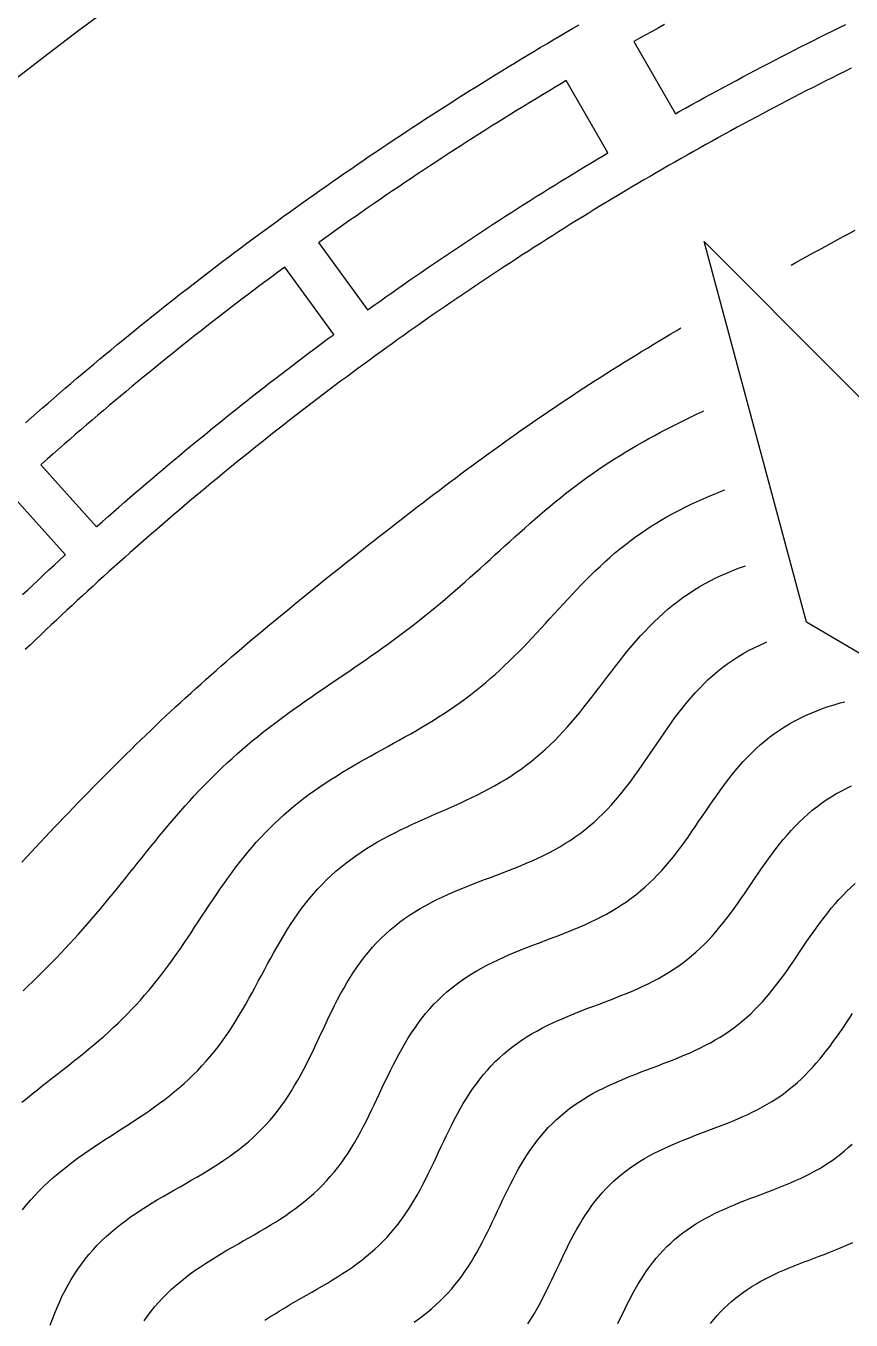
# Model space of a CAD drawing. Header units: millimetres. Extents: x -14.2 to 14.2, y -14.2 to 14.2.
# Drawn here: x -8.73 to -5.56, y 6.469 to 11.436 of the extents above; entities that cross this region are included whole.
import ezdxf

# ---------------------------------------------------------------- set-up
doc = ezdxf.new("R2010")
doc.units = ezdxf.units.MM
for name, color, linetype in [('ALTIN', 2, 'Continuous'), ('DOKU', 8, 'Continuous'), ('KESIM', 1, 'Continuous')]:
    doc.layers.add(name, color=color, linetype=linetype)

msp = doc.modelspace()

# ---------------------------------------------------------------- linework, layer by layer
at = {"layer": 'ALTIN'}
for points in [[(-8.7316, 9.9128), (-8.71, 9.9318), (-8.6883, 9.9508), (-8.6665, 9.9697), (-8.6448, 9.9886), (-8.623, 10.0074), (-8.6011, 10.0262), (-8.5792, 10.045), (-8.5573, 10.0637), (-8.5353, 10.0823), (-8.5133, 10.1009), (-8.4912, 10.1194), (-8.4691, 10.1379), (-8.447, 10.1564), (-8.4248, 10.1748), (-8.4026, 10.1932), (-8.3803, 10.2115), (-8.358, 10.2297), (-8.3357, 10.2479), (-8.3133, 10.2661), (-8.2909, 10.2842), (-8.2684, 10.3023), (-8.246, 10.3203), (-8.2234, 10.3383), (-8.2008, 10.3562), (-8.1782, 10.374), (-8.1556, 10.3919), (-8.1329, 10.4096), (-8.1102, 10.4273), (-8.0874, 10.445), (-8.0646, 10.4626), (-8.0417, 10.4802), (-8.0189, 10.4977), (-7.9959, 10.5152), (-7.973, 10.5326), (-7.95, 10.55), (-7.9269, 10.5673), (-7.9039, 10.5846), (-7.8808, 10.6018), (-7.8576, 10.6189), (-7.8344, 10.6361), (-7.8112, 10.6531), (-7.7879, 10.6701), (-7.7646, 10.6871), (-7.7413, 10.704), (-7.7179, 10.7209), (-7.6945, 10.7377), (-7.6711, 10.7545), (-7.6476, 10.7712), (-7.6241, 10.7878), (-7.6005, 10.8044), (-7.5769, 10.821), (-7.5533, 10.8375), (-7.5297, 10.854), (-7.506, 10.8704), (-7.4822, 10.8867), (-7.4585, 10.903), (-7.4347, 10.9193), (-7.4108, 10.9354), (-7.3869, 10.9516), (-7.363, 10.9677), (-7.3391, 10.9837), (-7.3151, 10.9997), (-7.2911, 11.0156), (-7.267, 11.0315), (-7.243, 11.0473), (-7.2188, 11.0631), (-7.1947, 11.0788), (-7.1705, 11.0945), (-7.1463, 11.1101), (-7.122, 11.1257), (-7.0977, 11.1412), (-7.0734, 11.1567), (-7.049, 11.1721), (-7.0247, 11.1874), (-7.0002, 11.2027), (-6.9758, 11.218), (-6.9513, 11.2332), (-6.9268, 11.2483), (-6.9022, 11.2634), (-6.8776, 11.2784), (-6.853, 11.2934), (-6.8283, 11.3083), (-6.8037, 11.3232), (-6.7789, 11.338), (-6.7542, 11.3528), (-6.7294, 11.3675), (-6.7046, 11.3821), (-6.6797, 11.3967), (-6.6549, 11.4113), (-6.6299, 11.4258), (-6.605, 11.4402)], [(-6.2769, 11.4413), (-6.3018, 11.4276), (-6.3268, 11.4138), (-6.3517, 11.4), (-6.3765, 11.3861), (-6.3947, 11.3759), (-6.2347, 11.0987), (-6.2201, 11.1069), (-6.1959, 11.1204), (-6.1716, 11.1339), (-6.1473, 11.1473), (-6.123, 11.1607), (-6.0986, 11.1741), (-6.0742, 11.1873), (-6.0498, 11.2006), (-6.0254, 11.2137), (-6.0009, 11.2269), (-5.9764, 11.2399), (-5.9518, 11.2529), (-5.9273, 11.2659), (-5.9027, 11.2788), (-5.8781, 11.2916), (-5.8534, 11.3044), (-5.8287, 11.3172), (-5.804, 11.3299), (-5.7793, 11.3425), (-5.7545, 11.3551), (-5.7298, 11.3676), (-5.7049, 11.3801), (-5.6801, 11.3925), (-5.6552, 11.4049), (-5.6303, 11.4172), (-5.6054, 11.4294), (-5.5805, 11.4416)], [(-5.5596, 11.2737), (-5.5842, 11.2615), (-5.6087, 11.2493), (-5.6332, 11.2371), (-5.6577, 11.2247), (-5.6822, 11.2124), (-5.7067, 11.2), (-5.7311, 11.1875), (-5.7555, 11.1749), (-5.7798, 11.1624), (-5.8042, 11.1497), (-5.8285, 11.137), (-5.8528, 11.1243), (-5.877, 11.1115), (-5.9013, 11.0987), (-5.9255, 11.0858), (-5.9496, 11.0728), (-5.9738, 11.0598), (-5.9979, 11.0467), (-6.022, 11.0336), (-6.046, 11.0205), (-6.0701, 11.0072), (-6.0941, 10.994), (-6.118, 10.9806), (-6.142, 10.9673), (-6.1659, 10.9538), (-6.1898, 10.9404), (-6.2136, 10.9268), (-6.2374, 10.9133), (-6.2612, 10.8996), (-6.285, 10.8859), (-6.3087, 10.8722), (-6.3324, 10.8584), (-6.3561, 10.8446), (-6.3798, 10.8307), (-6.4034, 10.8167), (-6.427, 10.8027), (-6.4505, 10.7887), (-6.474, 10.7746), (-6.4975, 10.7604), (-6.521, 10.7462), (-6.5444, 10.732), (-6.5678, 10.7177), (-6.5912, 10.7033), (-6.6145, 10.6889), (-6.6378, 10.6745), (-6.6611, 10.66), (-6.6843, 10.6454), (-6.7075, 10.6308), (-6.7307, 10.6161), (-6.7539, 10.6014), (-6.777, 10.5867), (-6.8, 10.5719), (-6.8231, 10.557), (-6.8461, 10.5421), (-6.8691, 10.5271), (-6.892, 10.5121), (-6.915, 10.4971), (-6.9378, 10.4819), (-6.9607, 10.4668), (-6.9835, 10.4516), (-7.0063, 10.4363), (-7.0291, 10.421), (-7.0518, 10.4056), (-7.0745, 10.3902), (-7.0971, 10.3748), (-7.1197, 10.3593), (-7.1423, 10.3437), (-7.1649, 10.3281), (-7.1874, 10.3124), (-7.2099, 10.2967), (-7.2323, 10.281), (-7.2547, 10.2652), (-7.2771, 10.2493), (-7.2994, 10.2334), (-7.3217, 10.2175), (-7.344, 10.2015), (-7.3663, 10.1854), (-7.3885, 10.1693), (-7.4106, 10.1532), (-7.4328, 10.137), (-7.4549, 10.1208), (-7.4769, 10.1045), (-7.4989, 10.0881), (-7.5209, 10.0718), (-7.5429, 10.0553), (-7.5648, 10.0388), (-7.5867, 10.0223), (-7.6085, 10.0057), (-7.6304, 9.9891), (-7.6521, 9.9725), (-7.6739, 9.9557), (-7.6956, 9.939), (-7.7172, 9.9222), (-7.7389, 9.9053), (-7.7605, 9.8884), (-7.782, 9.8714), (-7.8035, 9.8544), (-7.825, 9.8374), (-7.8465, 9.8203), (-7.8679, 9.8031), (-7.8892, 9.786), (-7.9106, 9.7687), (-7.9319, 9.7514), (-7.9531, 9.7341), (-7.9743, 9.7167), (-7.9955, 9.6993), (-8.0166, 9.6819), (-8.0377, 9.6643), (-8.0588, 9.6468), (-8.0798, 9.6292), (-8.1008, 9.6115), (-8.1218, 9.5938), (-8.1427, 9.5761), (-8.1636, 9.5583), (-8.1844, 9.5405), (-8.2052, 9.5226), (-8.2259, 9.5047), (-8.2467, 9.4867), (-8.2673, 9.4687), (-8.288, 9.4506), (-8.3086, 9.4325), (-8.3291, 9.4144), (-8.3497, 9.3962), (-8.3701, 9.3779), (-8.3906, 9.3597), (-8.411, 9.3413), (-8.4313, 9.323), (-8.4517, 9.3045), (-8.4719, 9.2861), (-8.4922, 9.2676), (-8.5124, 9.249), (-8.5325, 9.2304), (-8.5526, 9.2118), (-8.5727, 9.1931), (-8.5928, 9.1744), (-8.6128, 9.1556), (-8.6327, 9.1368), (-8.6526, 9.118), (-8.6725, 9.0991), (-8.6923, 9.0801), (-8.7121, 9.0611), (-8.7319, 9.0421)], [(-8.7426, 9.2531), (-8.7224, 9.2722), (-8.7021, 9.2912), (-8.6818, 9.3101), (-8.6615, 9.3291), (-8.6411, 9.3479), (-8.6207, 9.3668), (-8.6003, 9.3855), (-8.5798, 9.4043), (-8.5773, 9.4065), (-8.7914, 9.6443)]]:
    msp.add_lwpolyline(points, dxfattribs=at)
for points in [[(-7.2789, 10.4437), (-7.2561, 10.4596), (-7.2332, 10.4754), (-7.2104, 10.4911), (-7.1874, 10.5068), (-7.1645, 10.5225), (-7.1415, 10.5381), (-7.1185, 10.5536), (-7.0955, 10.5692), (-7.0724, 10.5846), (-7.0493, 10.6), (-7.0262, 10.6154), (-7.003, 10.6307), (-6.9798, 10.6459), (-6.9565, 10.6611), (-6.9333, 10.6763), (-6.9099, 10.6914), (-6.8866, 10.7064), (-6.8632, 10.7214), (-6.8398, 10.7364), (-6.8164, 10.7513), (-6.7929, 10.7661), (-6.7694, 10.7809), (-6.7459, 10.7957), (-6.7223, 10.8103), (-6.6987, 10.825), (-6.6751, 10.8396), (-6.6514, 10.8541), (-6.6277, 10.8686), (-6.604, 10.883), (-6.5802, 10.8974), (-6.5564, 10.9117), (-6.5326, 10.926), (-6.5088, 10.9402), (-6.4945, 10.9487), (-6.6545, 11.2259), (-6.6724, 11.2153), (-6.6968, 11.2007), (-6.7212, 11.186), (-6.7456, 11.1713), (-6.77, 11.1566), (-6.7943, 11.1418), (-6.8186, 11.127), (-6.8429, 11.1121), (-6.8671, 11.0971), (-6.8913, 11.0821), (-6.9154, 11.067), (-6.9396, 11.0519), (-6.9637, 11.0367), (-6.9877, 11.0215), (-7.0118, 11.0063), (-7.0358, 10.9909), (-7.0597, 10.9756), (-7.0836, 10.9601), (-7.1075, 10.9447), (-7.1314, 10.9291), (-7.1552, 10.9135), (-7.179, 10.8979), (-7.2028, 10.8822), (-7.2265, 10.8665), (-7.2502, 10.8507), (-7.2738, 10.8348), (-7.2975, 10.8189), (-7.3211, 10.803), (-7.3446, 10.787), (-7.3681, 10.7709), (-7.3916, 10.7548), (-7.415, 10.7387), (-7.4385, 10.7225), (-7.4618, 10.7062), (-7.4852, 10.6899), (-7.5085, 10.6736), (-7.5317, 10.6572), (-7.555, 10.6407), (-7.5782, 10.6242), (-7.6013, 10.6076), (-7.6057, 10.6045), (-7.4176, 10.3456), (-7.4149, 10.3475), (-7.3923, 10.3637), (-7.3697, 10.3798), (-7.3471, 10.3958), (-7.3244, 10.4119), (-7.3016, 10.4278)], [(-5.05, 8.7469), (-5.7317, 9.1477), (-6.125, 10.6088), (-5.0563, 9.5377)], [(-8.3307, 9.6257), (-8.3096, 9.6438), (-8.2886, 9.6619), (-8.2675, 9.68), (-8.2463, 9.698), (-8.2252, 9.7159), (-8.2039, 9.7339), (-8.1827, 9.7517), (-8.1614, 9.7696), (-8.1401, 9.7874), (-8.1187, 9.8051), (-8.0973, 9.8228), (-8.0758, 9.8404), (-8.0543, 9.858), (-8.0328, 9.8756), (-8.0112, 9.8931), (-7.9896, 9.9105), (-7.968, 9.9279), (-7.9463, 9.9453), (-7.9246, 9.9626), (-7.9029, 9.9799), (-7.8811, 9.9971), (-7.8592, 10.0143), (-7.8374, 10.0314), (-7.8155, 10.0485), (-7.7935, 10.0655), (-7.7715, 10.0825), (-7.7495, 10.0994), (-7.7275, 10.1163), (-7.7054, 10.1331), (-7.6833, 10.1499), (-7.6611, 10.1666), (-7.6389, 10.1833), (-7.6167, 10.2), (-7.5944, 10.2166), (-7.5721, 10.2331), (-7.5498, 10.2496), (-7.5471, 10.2516), (-7.7352, 10.5104), (-7.7395, 10.5072), (-7.7624, 10.4903), (-7.7853, 10.4734), (-7.8081, 10.4564), (-7.8309, 10.4393), (-7.8537, 10.4222), (-7.8764, 10.405), (-7.8991, 10.3878), (-7.9217, 10.3706), (-7.9443, 10.3533), (-7.9669, 10.3359), (-7.9894, 10.3185), (-8.0119, 10.301), (-8.0344, 10.2835), (-8.0568, 10.266), (-8.0792, 10.2484), (-8.1015, 10.2307), (-8.1238, 10.213), (-8.1461, 10.1953), (-8.1683, 10.1775), (-8.1905, 10.1596), (-8.2126, 10.1418), (-8.2347, 10.1238), (-8.2568, 10.1058), (-8.2788, 10.0878), (-8.3008, 10.0697), (-8.3228, 10.0516), (-8.3447, 10.0334), (-8.3665, 10.0152), (-8.3884, 9.9969), (-8.4102, 9.9786), (-8.4319, 9.9602), (-8.4536, 9.9418), (-8.4753, 9.9233), (-8.4969, 9.9048), (-8.5185, 9.8862), (-8.5401, 9.8676), (-8.5616, 9.849), (-8.583, 9.8303), (-8.6045, 9.8115), (-8.6258, 9.7927), (-8.6472, 9.7739), (-8.6685, 9.755), (-8.6725, 9.7514), (-8.4584, 9.5136), (-8.4559, 9.5158), (-8.4352, 9.5342), (-8.4143, 9.5526), (-8.3935, 9.5709), (-8.3726, 9.5892), (-8.3516, 9.6075)]]:
    msp.add_lwpolyline(points, close=True, dxfattribs=at)
at = {"layer": 'DOKU'}
for points in [[(-5.7909, 10.5177), (-5.775, 10.5265), (-5.7521, 10.5392), (-5.7292, 10.5519), (-5.7062, 10.5645), (-5.6833, 10.5771), (-5.6603, 10.5896), (-5.6373, 10.6022), (-5.6142, 10.6146), (-5.5912, 10.6271), (-5.5681, 10.6395), (-5.545, 10.6519)], [(-8.7453, 8.2267), (-8.7274, 8.2459), (-8.7095, 8.265), (-8.6916, 8.2841), (-8.6736, 8.3032), (-8.6556, 8.3222), (-8.6376, 8.3412), (-8.6196, 8.3602), (-8.6015, 8.3792), (-8.5834, 8.3981), (-8.5653, 8.4171), (-8.5471, 8.4359), (-8.5289, 8.4548), (-8.5106, 8.4736), (-8.4924, 8.4924), (-8.474, 8.5111), (-8.4557, 8.5298), (-8.4372, 8.5484), (-8.4188, 8.567), (-8.4003, 8.5856), (-8.3817, 8.6041), (-8.3631, 8.6225), (-8.3445, 8.6409), (-8.3257, 8.6593), (-8.307, 8.6776), (-8.2882, 8.6958), (-8.2693, 8.714), (-8.2504, 8.7321), (-8.2314, 8.7502), (-8.2123, 8.7682), (-8.1932, 8.7862), (-8.1741, 8.804), (-8.1548, 8.8219), (-8.1356, 8.8396), (-8.1162, 8.8573), (-8.0968, 8.875), (-8.0774, 8.8925), (-8.0579, 8.91), (-8.0383, 8.9275), (-8.0187, 8.9449), (-7.9991, 8.9622), (-7.9794, 8.9795), (-7.9596, 8.9967), (-7.9398, 9.0138), (-7.9199, 9.031), (-7.9, 9.048), (-7.8801, 9.065), (-7.8601, 9.0819), (-7.8401, 9.0988), (-7.82, 9.1157), (-7.7999, 9.1325), (-7.7797, 9.1492), (-7.7595, 9.1659), (-7.7393, 9.1826), (-7.7191, 9.1992), (-7.6988, 9.2158), (-7.6785, 9.2324), (-7.6582, 9.2489), (-7.6378, 9.2654), (-7.6174, 9.2819), (-7.597, 9.2983), (-7.5766, 9.3147), (-7.5562, 9.3311), (-7.5357, 9.3474), (-7.5152, 9.3638), (-7.4947, 9.3801), (-7.4742, 9.3963), (-7.4536, 9.4126), (-7.4331, 9.4288), (-7.4125, 9.445), (-7.3919, 9.4612), (-7.3713, 9.4774), (-7.3507, 9.4935), (-7.33, 9.5096), (-7.3093, 9.5257), (-7.2886, 9.5418), (-7.2679, 9.5578), (-7.2472, 9.5738), (-7.2264, 9.5898), (-7.2056, 9.6057), (-7.1848, 9.6216), (-7.164, 9.6375), (-7.1431, 9.6533), (-7.1222, 9.6691), (-7.1013, 9.6849), (-7.0803, 9.7006), (-7.0593, 9.7163), (-7.0383, 9.7319), (-7.0172, 9.7475), (-6.9961, 9.763), (-6.975, 9.7785), (-6.9538, 9.794), (-6.9326, 9.8093), (-6.9113, 9.8247), (-6.89, 9.8399), (-6.8686, 9.8551), (-6.8472, 9.8702), (-6.8258, 9.8853), (-6.8043, 9.9003), (-6.7828, 9.9153), (-6.7612, 9.9301), (-6.7396, 9.9449), (-6.7179, 9.9597), (-6.6962, 9.9743), (-6.6744, 9.9889), (-6.6526, 10.0035), (-6.6307, 10.0179), (-6.6088, 10.0323), (-6.5869, 10.0466), (-6.5649, 10.0609), (-6.5428, 10.0751), (-6.5207, 10.0892), (-6.4986, 10.1032), (-6.4764, 10.1172), (-6.4542, 10.1311), (-6.432, 10.1449), (-6.4097, 10.1587), (-6.3873, 10.1724), (-6.365, 10.1861), (-6.3426, 10.1997), (-6.3202, 10.2133), (-6.2977, 10.2268), (-6.2752, 10.2402), (-6.2527, 10.2536), (-6.2301, 10.267), (-6.2137, 10.2766)], [(-8.7401, 7.7326), (-8.7217, 7.7503), (-8.7034, 7.7681), (-8.6852, 7.7859), (-8.667, 7.8038), (-8.6491, 7.8219), (-8.6312, 7.84), (-8.6135, 7.8583), (-8.5959, 7.8766), (-8.5784, 7.8951), (-8.5611, 7.9138), (-8.5439, 7.9325), (-8.5268, 7.9514), (-8.5099, 7.9704), (-8.4931, 7.9895), (-8.4764, 8.0087), (-8.4598, 8.028), (-8.4433, 8.0475), (-8.427, 8.0671), (-8.4107, 8.0867), (-8.3945, 8.1065), (-8.3784, 8.1263), (-8.3623, 8.1462), (-8.3462, 8.1661), (-8.3302, 8.1861), (-8.3142, 8.2061), (-8.2982, 8.2261), (-8.2821, 8.2461), (-8.2661, 8.2661), (-8.25, 8.286), (-8.2338, 8.306), (-8.2175, 8.3258), (-8.2012, 8.3456), (-8.1847, 8.3653), (-8.1682, 8.3849), (-8.1515, 8.4043), (-8.1346, 8.4237), (-8.1177, 8.4429), (-8.1005, 8.4619), (-8.0832, 8.4808), (-8.0657, 8.4995), (-8.048, 8.518), (-8.0301, 8.5363), (-8.012, 8.5544), (-7.9938, 8.5723), (-7.9753, 8.5899), (-7.9566, 8.6074), (-7.9377, 8.6247), (-7.9186, 8.6417), (-7.8994, 8.6585), (-7.8799, 8.6751), (-7.8603, 8.6915), (-7.8404, 8.7077), (-7.8204, 8.7237), (-7.8003, 8.7394), (-7.7799, 8.7551), (-7.7595, 8.7705), (-7.7389, 8.7858), (-7.7182, 8.8009), (-7.6973, 8.8159), (-7.6764, 8.8307), (-7.6554, 8.8454), (-7.6343, 8.8601), (-7.6132, 8.8746), (-7.592, 8.8891), (-7.5709, 8.9036), (-7.5496, 8.918), (-7.5284, 8.9324), (-7.5072, 8.9468), (-7.4861, 8.9612), (-7.465, 8.9756), (-7.4439, 8.9901), (-7.4228, 9.0046), (-7.4019, 9.0192), (-7.381, 9.0339), (-7.3602, 9.0487), (-7.3396, 9.0636), (-7.319, 9.0786), (-7.2985, 9.0937), (-7.2781, 9.109), (-7.2578, 9.1244), (-7.2377, 9.1399), (-7.2177, 9.1556), (-7.1978, 9.1714), (-7.1779, 9.1874), (-7.1583, 9.2035), (-7.1387, 9.2197), (-7.1192, 9.2361), (-7.0998, 9.2526), (-7.0805, 9.2693), (-7.0613, 9.286), (-7.0421, 9.3029), (-7.023, 9.3198), (-7.004, 9.3369), (-6.985, 9.354), (-6.966, 9.3712), (-6.9471, 9.3884), (-6.9281, 9.4057), (-6.9092, 9.4229), (-6.8902, 9.4402), (-6.8712, 9.4574), (-6.8522, 9.4746), (-6.8331, 9.4917), (-6.8139, 9.5088), (-6.7947, 9.5258), (-6.7754, 9.5427), (-6.7559, 9.5594), (-6.7364, 9.576), (-6.7167, 9.5925), (-6.697, 9.6088), (-6.677, 9.6249), (-6.657, 9.6408), (-6.6368, 9.6566), (-6.6164, 9.6721), (-6.5959, 9.6874), (-6.5752, 9.7024), (-6.5543, 9.7172), (-6.5333, 9.7318), (-6.5122, 9.7461), (-6.4908, 9.7602), (-6.4693, 9.774), (-6.4476, 9.7876), (-6.4258, 9.801), (-6.4038, 9.8141), (-6.3817, 9.827), (-6.3595, 9.8396), (-6.3371, 9.8521), (-6.3146, 9.8643), (-6.2919, 9.8764), (-6.2692, 9.8882), (-6.2464, 9.8999), (-6.2235, 9.9114), (-6.2005, 9.9228), (-6.1774, 9.9341), (-6.1543, 9.9453), (-6.1312, 9.9564), (-6.1268, 9.9584)], [(-8.7447, 7.3052), (-8.7251, 7.3212), (-8.7054, 7.3372), (-8.6856, 7.3529), (-8.6658, 7.3686), (-8.6458, 7.3842), (-8.6258, 7.3998), (-8.6059, 7.4153), (-8.586, 7.4308), (-8.5661, 7.4464), (-8.5463, 7.462), (-8.5266, 7.4776), (-8.5071, 7.4934), (-8.4877, 7.5093), (-8.4685, 7.5253), (-8.4495, 7.5415), (-8.4308, 7.5579), (-8.4122, 7.5744), (-8.394, 7.5912), (-8.3759, 7.6082), (-8.3582, 7.6254), (-8.3407, 7.6429), (-8.3236, 7.6606), (-8.3067, 7.6786), (-8.2901, 7.6969), (-8.2737, 7.7154), (-8.2577, 7.7342), (-8.2419, 7.7532), (-8.2264, 7.7725), (-8.2111, 7.792), (-8.196, 7.8118), (-8.1812, 7.8318), (-8.1665, 7.852), (-8.1521, 7.8724), (-8.1378, 7.8929), (-8.1236, 7.9136), (-8.1095, 7.9345), (-8.0955, 7.9554), (-8.0816, 7.9765), (-8.0677, 7.9976), (-8.0537, 8.0187), (-8.0398, 8.0398), (-8.0258, 8.0609), (-8.0117, 8.082), (-7.9976, 8.1029), (-7.9832, 8.1238), (-7.9688, 8.1445), (-7.9541, 8.1651), (-7.9392, 8.1855), (-7.9242, 8.2057), (-7.9088, 8.2257), (-7.8932, 8.2454), (-7.8773, 8.2648), (-7.8612, 8.2839), (-7.8447, 8.3028), (-7.8279, 8.3213), (-7.8107, 8.3394), (-7.7933, 8.3573), (-7.7755, 8.3747), (-7.7573, 8.3918), (-7.7389, 8.4086), (-7.72, 8.4249), (-7.7009, 8.441), (-7.6814, 8.4566), (-7.6617, 8.4719), (-7.6416, 8.4869), (-7.6213, 8.5015), (-7.6007, 8.5158), (-7.5798, 8.5298), (-7.5587, 8.5435), (-7.5374, 8.557), (-7.5159, 8.5702), (-7.4942, 8.5832), (-7.4724, 8.596), (-7.4505, 8.6086), (-7.4285, 8.6211), (-7.4064, 8.6335), (-7.3842, 8.6458), (-7.3621, 8.6581), (-7.3399, 8.6703), (-7.3178, 8.6825), (-7.2957, 8.6947), (-7.2738, 8.707), (-7.2519, 8.7194), (-7.2301, 8.732), (-7.2085, 8.7446), (-7.187, 8.7574), (-7.1658, 8.7704), (-7.1447, 8.7837), (-7.1238, 8.7971), (-7.1031, 8.8108), (-7.0826, 8.8248), (-7.0624, 8.839), (-7.0424, 8.8536), (-7.0227, 8.8684), (-7.0032, 8.8835), (-6.9839, 8.8989), (-6.9649, 8.9147), (-6.9461, 8.9307), (-6.9276, 8.9471), (-6.9092, 8.9637), (-6.891, 8.9806), (-6.8731, 8.9978), (-6.8553, 9.0152), (-6.8377, 9.0328), (-6.8202, 9.0507), (-6.8029, 9.0688), (-6.7856, 9.087), (-6.7684, 9.1054), (-6.7513, 9.1239), (-6.7343, 9.1425), (-6.7172, 9.1612), (-6.7002, 9.1798), (-6.6831, 9.1985), (-6.666, 9.2172), (-6.6488, 9.2358), (-6.6315, 9.2543), (-6.6141, 9.2726), (-6.5966, 9.2909), (-6.5789, 9.3089), (-6.561, 9.3267), (-6.5429, 9.3443), (-6.5247, 9.3616), (-6.5062, 9.3786), (-6.4875, 9.3953), (-6.4685, 9.4117), (-6.4493, 9.4277), (-6.4298, 9.4434), (-6.41, 9.4586), (-6.39, 9.4735), (-6.3696, 9.488), (-6.349, 9.502), (-6.3282, 9.5157), (-6.307, 9.5289), (-6.2856, 9.5417), (-6.264, 9.5541), (-6.2421, 9.5662), (-6.2199, 9.5778), (-6.1975, 9.5891), (-6.1749, 9.6), (-6.1521, 9.6105), (-6.1291, 9.6208), (-6.106, 9.6308), (-6.0827, 9.6404), (-6.0592, 9.6499), (-6.0448, 9.6556)], [(-8.7428, 6.8923), (-8.7275, 6.9112), (-8.7117, 6.9296), (-8.6953, 6.9476), (-8.6785, 6.9652), (-8.6611, 6.9824), (-8.6432, 6.9992), (-8.6249, 7.0155), (-8.6062, 7.0316), (-8.5871, 7.0472), (-8.5676, 7.0625), (-8.5477, 7.0776), (-8.5276, 7.0923), (-8.5071, 7.1068), (-8.4865, 7.121), (-8.4657, 7.1351), (-8.4447, 7.149), (-8.4236, 7.1627), (-8.4025, 7.1764), (-8.3813, 7.19), (-8.3602, 7.2036), (-8.3391, 7.2172), (-8.3181, 7.2309), (-8.2973, 7.2446), (-8.2767, 7.2584), (-8.2562, 7.2725), (-8.2361, 7.2867), (-8.2162, 7.3011), (-8.1966, 7.3157), (-8.1773, 7.3306), (-8.1584, 7.3459), (-8.1399, 7.3614), (-8.1218, 7.3773), (-8.104, 7.3935), (-8.0867, 7.4101), (-8.0699, 7.4271), (-8.0534, 7.4445), (-8.0374, 7.4623), (-8.0218, 7.4804), (-8.0066, 7.499), (-7.9918, 7.5179), (-7.9774, 7.5372), (-7.9633, 7.5569), (-7.9496, 7.5769), (-7.9363, 7.5973), (-7.9232, 7.618), (-7.9104, 7.639), (-7.8978, 7.6602), (-7.8855, 7.6817), (-7.8733, 7.7033), (-7.8612, 7.7252), (-7.8492, 7.7472), (-7.8373, 7.7692), (-7.8254, 7.7914), (-7.8135, 7.8135), (-7.8016, 7.8357), (-7.7895, 7.8578), (-7.7773, 7.8798), (-7.7649, 7.9016), (-7.7523, 7.9233), (-7.7395, 7.9448), (-7.7264, 7.9661), (-7.713, 7.987), (-7.6992, 8.0077), (-7.6851, 8.028), (-7.6706, 8.0479), (-7.6557, 8.0674), (-7.6404, 8.0866), (-7.6246, 8.1052), (-7.6084, 8.1234), (-7.5917, 8.1411), (-7.5746, 8.1584), (-7.557, 8.1751), (-7.5389, 8.1914), (-7.5204, 8.2071), (-7.5014, 8.2223), (-7.482, 8.2371), (-7.4622, 8.2513), (-7.4419, 8.2651), (-7.4213, 8.2784), (-7.4003, 8.2913), (-7.3789, 8.3038), (-7.3572, 8.3159), (-7.3353, 8.3276), (-7.3131, 8.339), (-7.2907, 8.3501), (-7.268, 8.3609), (-7.2453, 8.3716), (-7.2224, 8.382), (-7.1994, 8.3923), (-7.1764, 8.4025), (-7.1534, 8.4126), (-7.1304, 8.4227), (-7.1074, 8.4329), (-7.0846, 8.4431), (-7.0619, 8.4534), (-7.0393, 8.4638), (-7.0169, 8.4745), (-6.9948, 8.4853), (-6.9729, 8.4965), (-6.9512, 8.5079), (-6.9299, 8.5196), (-6.9088, 8.5317), (-6.8881, 8.5441), (-6.8677, 8.557), (-6.8477, 8.5703), (-6.828, 8.5839), (-6.8087, 8.5981), (-6.7897, 8.6127), (-6.7711, 8.6277), (-6.7528, 8.6432), (-6.7349, 8.6592), (-6.7173, 8.6755), (-6.7001, 8.6924), (-6.6831, 8.7096), (-6.6665, 8.7273), (-6.6501, 8.7453), (-6.6339, 8.7637), (-6.618, 8.7824), (-6.6023, 8.8014), (-6.5867, 8.8207), (-6.5713, 8.8401), (-6.5559, 8.8598), (-6.5407, 8.8797), (-6.5255, 8.8996), (-6.5103, 8.9196), (-6.495, 8.9396), (-6.4797, 8.9596), (-6.4644, 8.9796), (-6.4489, 8.9994), (-6.4332, 9.0191), (-6.4174, 9.0385), (-6.4014, 9.0577), (-6.3851, 9.0767), (-6.3686, 9.0953), (-6.3518, 9.1135), (-6.3347, 9.1314), (-6.3172, 9.1488), (-6.2994, 9.1657), (-6.2813, 9.1822), (-6.2628, 9.1982), (-6.244, 9.2136), (-6.2247, 9.2285), (-6.2051, 9.2429), (-6.1851, 9.2566), (-6.1647, 9.2699), (-6.144, 9.2825), (-6.1228, 9.2946), (-6.1013, 9.3061), (-6.0795, 9.3171), (-6.0574, 9.3275), (-6.0349, 9.3374), (-6.0121, 9.3469), (-5.9891, 9.3559), (-5.9663, 9.3642)], [(-8.6361, 6.4489), (-8.6277, 6.472), (-8.6189, 6.4948), (-8.6097, 6.5174), (-8.6, 6.5396), (-8.5898, 6.5614), (-8.579, 6.5829), (-8.5677, 6.604), (-8.5559, 6.6246), (-8.5434, 6.6449), (-8.5303, 6.6646), (-8.5166, 6.6839), (-8.5023, 6.7027), (-8.4874, 6.721), (-8.4718, 6.7388), (-8.4557, 6.7561), (-8.4389, 6.773), (-8.4216, 6.7893), (-8.4038, 6.8052), (-8.3854, 6.8207), (-8.3665, 6.8357), (-8.3472, 6.8504), (-8.3274, 6.8646), (-8.3073, 6.8785), (-8.2868, 6.8921), (-8.266, 6.9053), (-8.245, 6.9183), (-8.2237, 6.9311), (-8.2023, 6.9437), (-8.1808, 6.9562), (-8.1592, 6.9686), (-8.1375, 6.9809), (-8.116, 6.9932), (-8.0945, 7.0055), (-8.0731, 7.0178), (-8.0519, 7.0303), (-8.0309, 7.0429), (-8.0102, 7.0558), (-7.9898, 7.0688), (-7.9697, 7.0821), (-7.95, 7.0957), (-7.9307, 7.1096), (-7.9118, 7.1238), (-7.8933, 7.1384), (-7.8754, 7.1535), (-7.8579, 7.1689), (-7.8409, 7.1848), (-7.8244, 7.2012), (-7.8084, 7.218), (-7.7929, 7.2352), (-7.7779, 7.253), (-7.7634, 7.2712), (-7.7493, 7.2898), (-7.7357, 7.3089), (-7.7226, 7.3285), (-7.7099, 7.3484), (-7.6975, 7.3688), (-7.6855, 7.3895), (-7.6739, 7.4106), (-7.6625, 7.4319), (-7.6513, 7.4536), (-7.6404, 7.4755), (-7.6296, 7.4976), (-7.619, 7.5199), (-7.6084, 7.5423), (-7.5978, 7.5647), (-7.5873, 7.5873), (-7.5766, 7.6098), (-7.5659, 7.6322), (-7.555, 7.6545), (-7.5439, 7.6767), (-7.5326, 7.6987), (-7.521, 7.7205), (-7.5091, 7.742), (-7.4968, 7.7632), (-7.4842, 7.784), (-7.4711, 7.8044), (-7.4576, 7.8244), (-7.4436, 7.8439), (-7.4292, 7.863), (-7.4142, 7.8815), (-7.3987, 7.8995), (-7.3827, 7.917), (-7.3662, 7.9339), (-7.3491, 7.9502), (-7.3315, 7.9659), (-7.3133, 7.9811), (-7.2947, 7.9957), (-7.2755, 8.0097), (-7.2559, 8.0232), (-7.2357, 8.0361), (-7.2152, 8.0485), (-7.1942, 8.0604), (-7.1728, 8.0718), (-7.151, 8.0828), (-7.129, 8.0934), (-7.1066, 8.1035), (-7.084, 8.1134), (-7.0612, 8.123), (-7.0382, 8.1323), (-7.0151, 8.1414), (-6.9918, 8.1503), (-6.9686, 8.1592), (-6.9453, 8.1679), (-6.9221, 8.1767), (-6.8989, 8.1855), (-6.8759, 8.1944), (-6.853, 8.2034), (-6.8303, 8.2125), (-6.8078, 8.222), (-6.7856, 8.2316), (-6.7637, 8.2416), (-6.7421, 8.2519), (-6.7209, 8.2627), (-6.7, 8.2738), (-6.6795, 8.2854), (-6.6594, 8.2974), (-6.6397, 8.3099), (-6.6204, 8.323), (-6.6015, 8.3365), (-6.5831, 8.3506), (-6.5651, 8.3652), (-6.5475, 8.3804), (-6.5303, 8.3961), (-6.5135, 8.4123), (-6.4971, 8.4291), (-6.4811, 8.4463), (-6.4654, 8.464), (-6.45, 8.4822), (-6.4349, 8.5008), (-6.4201, 8.5198), (-6.4055, 8.5391), (-6.3911, 8.5588), (-6.3769, 8.5787), (-6.3628, 8.5988), (-6.3488, 8.6192), (-6.3348, 8.6396), (-6.3209, 8.6602), (-6.3069, 8.6808), (-6.2929, 8.7013), (-6.2788, 8.7218), (-6.2645, 8.7422), (-6.2501, 8.7623), (-6.2355, 8.7823), (-6.2206, 8.802), (-6.2055, 8.8214), (-6.1901, 8.8403), (-6.1743, 8.8589), (-6.1582, 8.8771), (-6.1418, 8.8947), (-6.1249, 8.9118), (-6.1076, 8.9283), (-6.09, 8.9443), (-6.0719, 8.9597), (-6.0533, 8.9744), (-6.0343, 8.9885), (-6.0149, 9.002), (-5.9951, 9.0148), (-5.9748, 9.0269), (-5.9541, 9.0384), (-5.9329, 9.0492), (-5.9114, 9.0595), (-5.8895, 9.0691), (-5.8836, 9.0715)], [(-8.2759, 6.4658), (-8.2626, 6.4845), (-8.2487, 6.5028), (-8.2342, 6.5205), (-8.2192, 6.5378), (-8.2035, 6.5546), (-8.1873, 6.571), (-8.1705, 6.5869), (-8.1531, 6.6023), (-8.1353, 6.6173), (-8.117, 6.6319), (-8.0982, 6.6461), (-8.0791, 6.6599), (-8.0595, 6.6734), (-8.0397, 6.6865), (-8.0195, 6.6994), (-7.9991, 6.712), (-7.9784, 6.7244), (-7.9577, 6.7367), (-7.9368, 6.7488), (-7.9158, 6.7608), (-7.8949, 6.7727), (-7.8739, 6.7846), (-7.8531, 6.7965), (-7.8323, 6.8086), (-7.8118, 6.8207), (-7.7914, 6.8329), (-7.7713, 6.8453), (-7.7515, 6.858), (-7.732, 6.8709), (-7.7129, 6.884), (-7.6942, 6.8975), (-7.6758, 6.9114), (-7.6579, 6.9256), (-7.6405, 6.9401), (-7.6235, 6.9551), (-7.607, 6.9706), (-7.591, 6.9864), (-7.5755, 7.0027), (-7.5605, 7.0195), (-7.5459, 7.0367), (-7.5318, 7.0543), (-7.5182, 7.0724), (-7.505, 7.091), (-7.4923, 7.1099), (-7.4799, 7.1293), (-7.468, 7.149), (-7.4563, 7.1691), (-7.445, 7.1896), (-7.434, 7.2103), (-7.4231, 7.2313), (-7.4125, 7.2526), (-7.4021, 7.274), (-7.3917, 7.2956), (-7.3815, 7.3173), (-7.3712, 7.3391), (-7.361, 7.361), (-7.3507, 7.3828), (-7.3402, 7.4046), (-7.3297, 7.4263), (-7.3189, 7.4478), (-7.3079, 7.4691), (-7.2967, 7.4903), (-7.2851, 7.5111), (-7.2732, 7.5316), (-7.261, 7.5518), (-7.2483, 7.5717), (-7.2352, 7.5911), (-7.2216, 7.61), (-7.2076, 7.6285), (-7.1931, 7.6465), (-7.1781, 7.6639), (-7.1625, 7.6809), (-7.1465, 7.6973), (-7.1299, 7.7131), (-7.1128, 7.7284), (-7.0952, 7.7431), (-7.0771, 7.7572), (-7.0585, 7.7708), (-7.0395, 7.7839), (-7.0199, 7.7964), (-7, 7.8085), (-6.9796, 7.82), (-6.9589, 7.8311), (-6.9378, 7.8417), (-6.9164, 7.852), (-6.8947, 7.8619), (-6.8727, 7.8714), (-6.8506, 7.8807), (-6.8283, 7.8897), (-6.8058, 7.8986), (-6.7833, 7.9073), (-6.7608, 7.9158), (-6.7382, 7.9243), (-6.7156, 7.9328), (-6.6932, 7.9414), (-6.6708, 7.95), (-6.6486, 7.9587), (-6.6266, 7.9676), (-6.6048, 7.9768), (-6.5833, 7.9861), (-6.562, 7.9958), (-6.5411, 8.0058), (-6.5204, 8.0162), (-6.5002, 8.027), (-6.4803, 8.0383), (-6.4608, 8.0499), (-6.4416, 8.0621), (-6.4229, 8.0747), (-6.4046, 8.0879), (-6.3868, 8.1016), (-6.3693, 8.1158), (-6.3522, 8.1305), (-6.3356, 8.1457), (-6.3193, 8.1615), (-6.3034, 8.1777), (-6.2878, 8.1944), (-6.2726, 8.2116), (-6.2577, 8.2293), (-6.243, 8.2473), (-6.2287, 8.2657), (-6.2145, 8.2845), (-6.2005, 8.3035), (-6.1867, 8.3228), (-6.173, 8.3424), (-6.1595, 8.3621), (-6.1459, 8.382), (-6.1324, 8.4019), (-6.1188, 8.4219), (-6.1052, 8.4418), (-6.0915, 8.4617), (-6.0777, 8.4814), (-6.0637, 8.501), (-6.0495, 8.5204), (-6.0351, 8.5395), (-6.0204, 8.5583), (-6.0055, 8.5767), (-5.9902, 8.5947), (-5.9746, 8.6123), (-5.9586, 8.6294), (-5.9422, 8.646), (-5.9255, 8.6621), (-5.9083, 8.6776), (-5.8908, 8.6925), (-5.8728, 8.7068), (-5.8544, 8.7205), (-5.8355, 8.7335), (-5.8163, 8.7459), (-5.7966, 8.7577), (-5.7765, 8.7688), (-5.756, 8.7794), (-5.7351, 8.7893), (-5.7139, 8.7986), (-5.6923, 8.8074), (-5.6704, 8.8156), (-5.6481, 8.8233), (-5.6256, 8.8305), (-5.6029, 8.8373), (-5.585, 8.8422)], [(-7.8118, 6.4682), (-7.7925, 6.481), (-7.773, 6.4935), (-7.7532, 6.5057), (-7.7332, 6.5177), (-7.7131, 6.5296), (-7.6928, 6.5413), (-7.6725, 6.5529), (-7.6522, 6.5645), (-7.6319, 6.5761), (-7.6117, 6.5876), (-7.5916, 6.5993), (-7.5717, 6.611), (-7.5519, 6.6229), (-7.5324, 6.6349), (-7.5132, 6.6472), (-7.4944, 6.6597), (-7.4758, 6.6724), (-7.4577, 6.6855), (-7.4399, 6.6989), (-7.4225, 6.7127), (-7.4056, 6.7268), (-7.3892, 6.7413), (-7.3732, 6.7563), (-7.3577, 6.7717), (-7.3426, 6.7875), (-7.3281, 6.8037), (-7.314, 6.8204), (-7.3003, 6.8375), (-7.2871, 6.855), (-7.2743, 6.873), (-7.262, 6.8914), (-7.25, 6.9101), (-7.2384, 6.9293), (-7.2271, 6.9487), (-7.2161, 6.9686), (-7.2054, 6.9887), (-7.195, 7.009), (-7.1847, 7.0296), (-7.1745, 7.0504), (-7.1645, 7.0713), (-7.1546, 7.0924), (-7.1446, 7.1135), (-7.1347, 7.1347), (-7.1247, 7.1559), (-7.1146, 7.177), (-7.1044, 7.198), (-7.0939, 7.2188), (-7.0833, 7.2395), (-7.0724, 7.26), (-7.0612, 7.2802), (-7.0497, 7.3001), (-7.0378, 7.3197), (-7.0255, 7.3389), (-7.0128, 7.3577), (-6.9996, 7.3761), (-6.986, 7.394), (-6.972, 7.4114), (-6.9574, 7.4283), (-6.9424, 7.4448), (-6.9268, 7.4607), (-6.9107, 7.476), (-6.8942, 7.4908), (-6.8771, 7.5051), (-6.8596, 7.5188), (-6.8416, 7.532), (-6.8231, 7.5446), (-6.8042, 7.5568), (-6.7848, 7.5684), (-6.7651, 7.5796), (-6.745, 7.5904), (-6.7245, 7.6007), (-6.7038, 7.6106), (-6.6827, 7.6202), (-6.6615, 7.6295), (-6.64, 7.6385), (-6.6184, 7.6472), (-6.5966, 7.6558), (-6.5748, 7.6642), (-6.5529, 7.6725), (-6.531, 7.6807), (-6.5092, 7.689), (-6.4874, 7.6972), (-6.4658, 7.7056), (-6.4442, 7.7141), (-6.4229, 7.7227), (-6.4018, 7.7316), (-6.3809, 7.7407), (-6.3603, 7.75), (-6.34, 7.7598), (-6.32, 7.7698), (-6.3004, 7.7803), (-6.2811, 7.7912), (-6.2622, 7.8025), (-6.2436, 7.8143), (-6.2255, 7.8265), (-6.2078, 7.8393), (-6.1904, 7.8525), (-6.1735, 7.8663), (-6.157, 7.8806), (-6.1408, 7.8953), (-6.125, 7.9106), (-6.1096, 7.9263), (-6.0945, 7.9425), (-6.0798, 7.9592), (-6.0653, 7.9763), (-6.0511, 7.9938), (-6.0372, 8.0116), (-6.0235, 8.0298), (-6.0099, 8.0483), (-5.9965, 8.067), (-5.9833, 8.0859), (-5.9701, 8.1051), (-5.957, 8.1243), (-5.9439, 8.1436), (-5.9308, 8.163), (-5.9176, 8.1823), (-5.9043, 8.2016), (-5.8909, 8.2207), (-5.8773, 8.2397), (-5.8636, 8.2585), (-5.8496, 8.277), (-5.8354, 8.2952), (-5.8209, 8.3131), (-5.8061, 8.3305), (-5.7909, 8.3476), (-5.7754, 8.3642), (-5.7596, 8.3802), (-5.7434, 8.3958), (-5.7267, 8.4108), (-5.7097, 8.4253), (-5.6923, 8.4391), (-5.6744, 8.4524), (-5.6562, 8.465), (-5.6375, 8.4771), (-5.6184, 8.4885), (-5.5989, 8.4993), (-5.5791, 8.5095), (-5.5588, 8.5191)], [(-7.2387, 6.4608), (-7.2211, 6.4735), (-7.2039, 6.4865), (-7.1871, 6.4998), (-7.1708, 6.5135), (-7.1548, 6.5275), (-7.1394, 6.542), (-7.1243, 6.5569), (-7.1098, 6.5722), (-7.0957, 6.5879), (-7.082, 6.6041), (-7.0688, 6.6206), (-7.056, 6.6376), (-7.0436, 6.655), (-7.0317, 6.6728), (-7.0201, 6.691), (-7.0088, 6.7095), (-6.9979, 6.7284), (-6.9873, 6.7475), (-6.9769, 6.767), (-6.9668, 6.7867), (-6.9568, 6.8067), (-6.947, 6.8268), (-6.9373, 6.8471), (-6.9277, 6.8675), (-6.9181, 6.8879), (-6.9084, 6.9084), (-6.8988, 6.9289), (-6.889, 6.9494), (-6.8791, 6.9697), (-6.869, 6.9899), (-6.8587, 7.0099), (-6.8481, 7.0298), (-6.8372, 7.0493), (-6.8261, 7.0686), (-6.8146, 7.0876), (-6.8027, 7.1062), (-6.7904, 7.1244), (-6.7776, 7.1421), (-6.7645, 7.1595), (-6.7509, 7.1764), (-6.7368, 7.1928), (-6.7222, 7.2087), (-6.7071, 7.224), (-6.6916, 7.2389), (-6.6755, 7.2532), (-6.659, 7.267), (-6.642, 7.2803), (-6.6246, 7.2931), (-6.6067, 7.3054), (-6.5884, 7.3171), (-6.5696, 7.3284), (-6.5505, 7.3392), (-6.531, 7.3496), (-6.5112, 7.3596), (-6.4912, 7.3692), (-6.4708, 7.3785), (-6.4502, 7.3875), (-6.4294, 7.3962), (-6.4085, 7.4047), (-6.3874, 7.413), (-6.3663, 7.4211), (-6.3451, 7.4292), (-6.3239, 7.4372), (-6.3028, 7.4451), (-6.2817, 7.4531), (-6.2607, 7.4612), (-6.2399, 7.4694), (-6.2192, 7.4778), (-6.1988, 7.4863), (-6.1785, 7.4952), (-6.1586, 7.5042), (-6.1389, 7.5137), (-6.1196, 7.5234), (-6.1005, 7.5335), (-6.0819, 7.5441), (-6.0636, 7.555), (-6.0456, 7.5664), (-6.0281, 7.5783), (-6.0109, 7.5907), (-5.9941, 7.6035), (-5.9777, 7.6168), (-5.9617, 7.6306), (-5.9461, 7.6449), (-5.9308, 7.6597), (-5.9158, 7.675), (-5.9012, 7.6906), (-5.887, 7.7068), (-5.873, 7.7233), (-5.8592, 7.7402), (-5.8457, 7.7575), (-5.8324, 7.7751), (-5.8193, 7.793), (-5.8064, 7.8112), (-5.7935, 7.8295), (-5.7808, 7.848), (-5.7681, 7.8667), (-5.7554, 7.8854), (-5.7427, 7.9041), (-5.7299, 7.9228), (-5.717, 7.9415), (-5.7041, 7.96), (-5.6909, 7.9784), (-5.6776, 7.9966), (-5.6641, 8.0145), (-5.6503, 8.0321), (-5.6363, 8.0494), (-5.6219, 8.0663), (-5.6073, 8.0828), (-5.5923, 8.0989), (-5.5769, 8.1145), (-5.5612, 8.1295), (-5.5451, 8.1441)], [(-6.8014, 6.4542), (-6.7901, 6.4718), (-6.7793, 6.4897), (-6.7687, 6.508), (-6.7584, 6.5265), (-6.7484, 6.5454), (-6.7386, 6.5644), (-6.729, 6.5837), (-6.7195, 6.6032), (-6.7101, 6.6228), (-6.7008, 6.6425), (-6.6915, 6.6623), (-6.6822, 6.6822), (-6.6728, 6.702), (-6.6633, 6.7217), (-6.6537, 6.7414), (-6.644, 6.761), (-6.634, 6.7803), (-6.6238, 6.7995), (-6.6133, 6.8184), (-6.6025, 6.8371), (-6.5914, 6.8554), (-6.5799, 6.8734), (-6.568, 6.891), (-6.5557, 6.9082), (-6.5429, 6.925), (-6.5297, 6.9413), (-6.5161, 6.9572), (-6.502, 6.9725), (-6.4874, 6.9874), (-6.4724, 7.0018), (-6.4569, 7.0157), (-6.4409, 7.029), (-6.4245, 7.0419), (-6.4076, 7.0542), (-6.3903, 7.0661), (-6.3726, 7.0775), (-6.3545, 7.0884), (-6.336, 7.0988), (-6.3171, 7.1089), (-6.298, 7.1186), (-6.2785, 7.1279), (-6.2589, 7.1369), (-6.2389, 7.1455), (-6.2188, 7.154), (-6.1986, 7.1622), (-6.1782, 7.1702), (-6.1578, 7.1781), (-6.1373, 7.1858), (-6.1168, 7.1936), (-6.0963, 7.2013), (-6.0759, 7.209), (-6.0556, 7.2168), (-6.0355, 7.2248), (-6.0155, 7.2329), (-5.9957, 7.2411), (-5.9762, 7.2497), (-5.9569, 7.2585), (-5.9378, 7.2676), (-5.9191, 7.277), (-5.9007, 7.2868), (-5.8827, 7.297), (-5.865, 7.3076), (-5.8476, 7.3186), (-5.8306, 7.3301), (-5.814, 7.342), (-5.7978, 7.3545), (-5.7819, 7.3673), (-5.7664, 7.3807), (-5.7513, 7.3945), (-5.7365, 7.4088), (-5.7221, 7.4236), (-5.708, 7.4388), (-5.6941, 7.4544), (-5.6806, 7.4704), (-5.6673, 7.4867), (-5.6543, 7.5034), (-5.6414, 7.5205), (-5.6287, 7.5378), (-5.6162, 7.5553), (-5.6038, 7.5731), (-5.5914, 7.591), (-5.5791, 7.609), (-5.5669, 7.6271), (-5.5546, 7.6452)], [(-6.4559, 6.4559), (-6.4468, 6.475), (-6.4377, 6.4941), (-6.4284, 6.5131), (-6.419, 6.532), (-6.4094, 6.5507), (-6.3995, 6.5693), (-6.3894, 6.5876), (-6.3789, 6.6056), (-6.3682, 6.6233), (-6.357, 6.6407), (-6.3456, 6.6577), (-6.3337, 6.6743), (-6.3214, 6.6905), (-6.3086, 6.7063), (-6.2955, 6.7216), (-6.2818, 6.7364), (-6.2678, 6.7508), (-6.2532, 6.7647), (-6.2382, 6.7781), (-6.2228, 6.791), (-6.2069, 6.8034), (-6.1906, 6.8153), (-6.1739, 6.8268), (-6.1568, 6.8378), (-6.1393, 6.8483), (-6.1214, 6.8585), (-6.1032, 6.8682), (-6.0847, 6.8775), (-6.0659, 6.8865), (-6.0469, 6.8952), (-6.0277, 6.9036), (-6.0083, 6.9117), (-5.9887, 6.9196), (-5.969, 6.9274), (-5.9493, 6.935), (-5.9295, 6.9425), (-5.9097, 6.95), (-5.8899, 6.9574), (-5.8702, 6.9649), (-5.8506, 6.9725), (-5.8311, 6.9801), (-5.8118, 6.9879), (-5.7927, 6.9959), (-5.7738, 7.0042), (-5.7552, 7.0127), (-5.7368, 7.0215), (-5.7187, 7.0306), (-5.7009, 7.04), (-5.6835, 7.0499), (-5.6664, 7.0601), (-5.6496, 7.0708), (-5.6332, 7.0819), (-5.6171, 7.0934), (-5.6015, 7.1054), (-5.5861, 7.1179), (-5.5712, 7.1308), (-5.5566, 7.1441)], [(-6.0998, 6.456), (-6.0875, 6.4712), (-6.0748, 6.486), (-6.0617, 6.5003), (-6.0481, 6.5142), (-6.0341, 6.5276), (-6.0196, 6.5405), (-6.0047, 6.553), (-5.9894, 6.565), (-5.9736, 6.5765), (-5.9575, 6.5875), (-5.941, 6.5981), (-5.9241, 6.6083), (-5.9069, 6.6181), (-5.8893, 6.6275), (-5.8715, 6.6365), (-5.8533, 6.6451), (-5.835, 6.6535), (-5.8164, 6.6616), (-5.7977, 6.6695), (-5.7788, 6.6771), (-5.7598, 6.6846), (-5.7407, 6.6919), (-5.7216, 6.6992), (-5.7025, 6.7064), (-5.6835, 6.7136), (-5.6644, 6.7208), (-5.6455, 6.7281), (-5.6267, 6.7355), (-5.6081, 6.743), (-5.5897, 6.7507), (-5.5714, 6.7587), (-5.5534, 6.7669)]]:
    msp.add_lwpolyline(points, dxfattribs=at)
at = {"layer": 'KESIM'}
msp.add_circle((0, 0), 14.25, dxfattribs=at)

doc.saveas('drawing.dxf')
